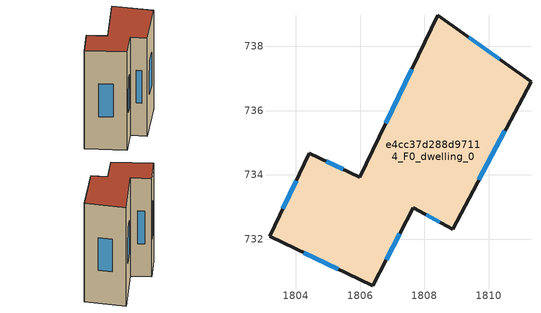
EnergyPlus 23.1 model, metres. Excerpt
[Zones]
e4cc37d288d97114_F0_dwelling_0
 floor ground (EU_floor_Construction): 1811.31,736.9 1808.88,732.32 1807.65,732.98 1806.39,730.56 1803.19,732.09 1804.43,734.68 1806,733.93 1808.42,738.96 z0
 wall outside (EU_wall_Construction): 1811.31,736.9 1808.42,738.96 1806,733.93 1804.43,734.68 1803.19,732.09 1806.39,730.56 1807.65,732.98 1808.88,732.32 1811.31,736.9 z0:9
 window (EU_Window_Construction): 1810.35,737.59 1809.38,738.27 / 1809.69,733.85 1810.5,735.37 / 1808.06,732.76 1808.47,732.54 / 1806.81,731.37 1807.23,732.17 / 1804.26,731.58 1805.32,731.07 / 1804.02,733.82 1803.6,732.95 / 1805.48,734.18 1804.95,734.43 / 1807.61,737.28 1806.81,735.61 z3:6
 roof outside (EU_roof_Construction): 1808.88,732.32 1811.31,736.9 1808.42,738.96 1806,733.93 1804.43,734.68 1803.19,732.09 1806.39,730.56 1807.65,732.98 z9
[Building]
EU S2 Campaign: North Axis=0; Terrain=City; Solar Distribution=FullExterior
[Site:Location]
Bologna: Latitude=44.5; Longitude=11.25; Time Zone=1; Elevation=37
[SizingPeriod:WeatherFileDays]
AnnualSizingPeriod: Begin Month=1; Begin Day of Month=1; End Month=12; End Day of Month=31; Day of Week for Start Day=Monday; Use Weather File Daylight Saving Period=No; Use Weather File Rain and Snow Indicators=No
[MATERIAL]
EU_InternalMass_Material: Roughness=MediumRough; Thickness=0.1; Conductivity=1; Density=1800; Specific Heat=900; Thermal Absorptance=0.9; Solar Absorptance=0.7; Visible Absorptance=0.7
[MATERIAL:NOMASS] Roughness=MediumRough; Thermal Absorptance=0.9; Solar Absorptance=0.7; Visible Absorptance=0.7
Name | Thermal Resistance
EU_wall_NoMass | 0.937881
EU_roof_NoMass | 0.548572
EU_floor_NoMass | 0.71348
[WINDOWMATERIAL:SIMPLEGLAZINGSYSTEM]
EU_Window_SimpleGlazing: UFactor=4.25633; Solar Heat Gain Coefficient=0.85; Visible Transmittance=0.85
[CONSTRUCTION]
EU_wall_Construction: EU_wall_NoMass
EU_roof_Construction: EU_roof_NoMass
EU_floor_Construction: EU_floor_NoMass
EU_Window_Construction: EU_Window_SimpleGlazing
EU_InternalMass_Construction: EU_InternalMass_Material
[ZONE]
e4cc37d288d97114_F0_dwelling_0: Type=1; Multiplier=1; Ceiling Height=autocalculate; Volume=256.819; Floor Area=autocalculate; Part of Total Floor Area=Yes
[INTERNALMASS]
e4cc37d288d97114_F0_dwelling_0_EU_InternalMass: Construction=EU_InternalMass_Construction; Zone or ZoneList=e4cc37d288d97114_F0_dwelling_0; Surface Area=28.5358
[OTHEREQUIPMENT]
EU_Step8_InternalGain_e4cc37d288d97114_F0_dwelling_0_f000: Fuel Type=Electricity; Zone or ZoneList or Space or SpaceList=e4cc37d288d97114_F0_dwelling_0; Schedule=EU_Step8_GainSchedule_e4cc37d288d97114_F0_dwelling_0_f000; Design Level Calculation Method=Watts/Area; Power per Zone Floor Area=1; Fraction Latent=0; Fraction Radiant=0; Fraction Lost=0; Carbon Dioxide Generation Rate=0; EndUse Subcategory=EU_Step8_InternalGains
[ZONEVENTILATION:DESIGNFLOWRATE]
EU_ConstantAir_e4cc37d288d97114_F0_dwelling_0: Zone or ZoneList or Space or SpaceList=e4cc37d288d97114_F0_dwelling_0; Schedule=EU_AlwaysOn; Design Flow Rate Calculation Method=AirChanges/Hour; Air Changes per Hour=0.687892; Ventilation Type=Natural; Fan Pressure Rise=0; Fan Total Efficiency=1; Constant Term Coefficient=1; Temperature Term Coefficient=0; Velocity Term Coefficient=0; Velocity Squared Term Coefficient=0; Minimum Indoor Temperature=-100; Maximum Indoor Temperature=100; Delta Temperature=-100; Minimum Outdoor Temperature=-100; Maximum Outdoor Temperature=100; Maximum Wind Speed=40
[HVACTEMPLATE:THERMOSTAT]
EU_HeatOnly_e4cc37d288d97114_F0_dwelling_0: Constant Heating Setpoint=20; Constant Cooling Setpoint=50
[HVACTEMPLATE:ZONE:IDEALLOADSAIRSYSTEM]
e4cc37d288d97114_F0_dwelling_0: Template Thermostat=EU_HeatOnly_e4cc37d288d97114_F0_dwelling_0; System Availability Schedule=EU_AlwaysOn; Maximum Heating Supply Air Temperature=50; Minimum Cooling Supply Air Temperature=13; Maximum Heating Supply Air Humidity Ratio=0.0156; Minimum Cooling Supply Air Humidity Ratio=0.0077; Heating Limit=NoLimit; Cooling Limit=NoLimit; Heating Availability Schedule=EU_AlwaysOn; Cooling Availability Schedule=EU_CoolingOff; Dehumidification Control Type=ConstantSensibleHeatRatio; Cooling Sensible Heat Ratio=0.7; Dehumidification Setpoint=60; Humidification Control Type=None; Humidification Setpoint=30; Outdoor Air Method=None; Outdoor Air Flow Rate per Person=0.00944; Outdoor Air Flow Rate per Zone Floor Area=0; Outdoor Air Flow Rate per Zone=0; Demand Controlled Ventilation Type=None; Outdoor Air Economizer Type=NoEconomizer; Heat Recovery Type=None; Sensible Heat Recovery Effectiveness=0.7; Latent Heat Recovery Effectiveness=0.65
[SIZING:ZONE]
e4cc37d288d97114_F0_dwelling_0: Zone Cooling Design Supply Air Temperature Input Method=SupplyAirTemperature; Zone Cooling Design Supply Air Temperature=13; Zone Heating Design Supply Air Temperature Input Method=SupplyAirTemperature; Zone Heating Design Supply Air Temperature=50; Zone Cooling Design Supply Air Humidity Ratio=0.008; Zone Heating Design Supply Air Humidity Ratio=0.008; Cooling Design Air Flow Method=DesignDay; Cooling Design Air Flow Rate=0; Cooling Minimum Air Flow per Zone Floor Area=0.000762; Cooling Minimum Air Flow=0; Cooling Minimum Air Flow Fraction=0.2; Heating Design Air Flow Method=DesignDay; Heating Design Air Flow Rate=0; Heating Maximum Air Flow per Zone Floor Area=0.002032; Heating Maximum Air Flow=0.141576; Heating Maximum Air Flow Fraction=0.3; Account for Dedicated Outdoor Air System=No; Dedicated Outdoor Air System Control Strategy=NeutralSupplyAir; Dedicated Outdoor Air Low Setpoint Temperature for Design=autosize; Dedicated Outdoor Air High Setpoint Temperature for Design=autosize; Zone Load Sizing Method=Sensible Load Only No Latent Load; Zone Latent Cooling Design Supply Air Humidity Ratio Input Method=HumidityRatioDifference; Zone Cooling Design Supply Air Humidity Ratio Difference=0.005; Zone Latent Heating Design Supply Air Humidity Ratio Input Method=HumidityRatioDifference; Zone Humidification Design Supply Air Humidity Ratio Difference=0.005
[SCHEDULE:CONSTANT]
Name | Hourly Value
EU_AlwaysOn | 1
EU_CoolingOff | 0
[SCHEDULE:FILE]
EU_Step8_GainSchedule_e4cc37d288d97114_F0_dwelling_0_f000: File=../../schedules/e4cc37d288d97114/e4cc37d288d97114_F0_dwelling_0_f000_gain.csv; Column Number=1; Rows to Skip at Top=0; Number of Hours of Data=8760; Column Separator=Comma; Interpolate to Timestep=No; Minutes per Item=60; Adjust Schedule for Daylight Savings=Yes
